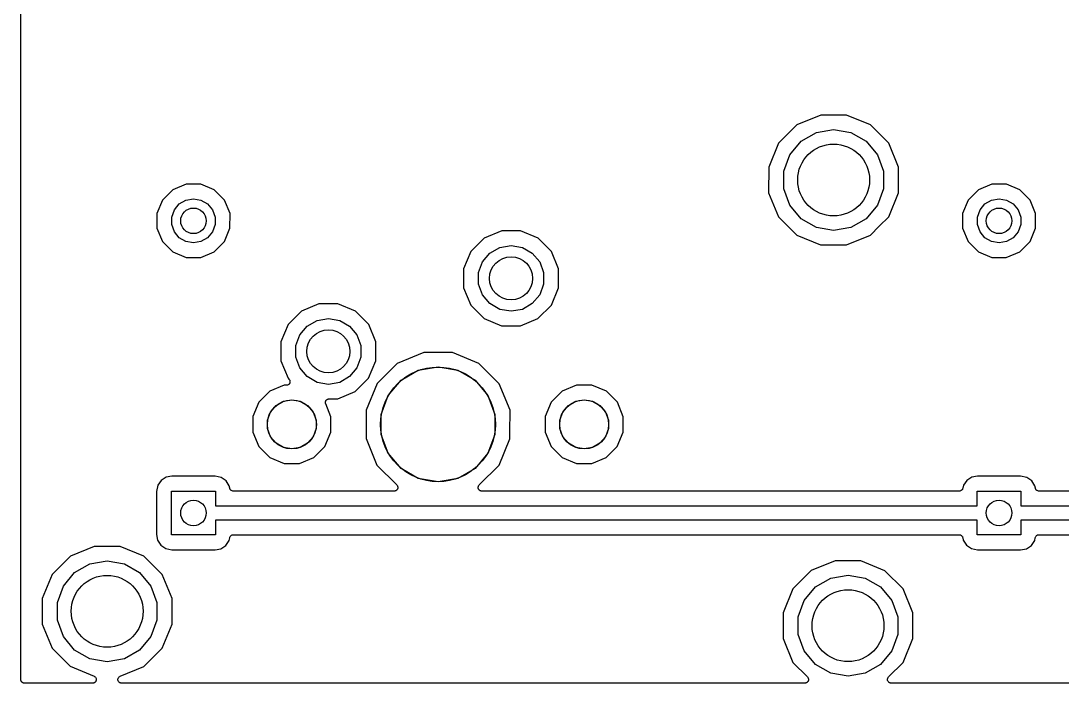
# Model space of a CAD drawing. Extents: x 36 to 201, y -145 to -29.
# Drawn here: x 36 to 72.19, y -145 to -121.96 of the extents above; entities that cross this region are included whole.
import ezdxf

# ---------------------------------------------------------------- set-up
doc = ezdxf.new("R2010")
doc.units = 0
doc.header["$MEASUREMENT"] = 0
doc.layers.add('BLACK', color=7, linetype='CONTINUOUS')

msp = doc.modelspace()

# ---------------------------------------------------------------- linework, layer by layer
at = {"layer": 'Black'}
for p, q in [((36, -129.197), (36, -93.2721)), ((62.9726, -125.585), (62.3369, -126.219)), ((63.8028, -125.242), (62.9726, -125.585)), ((64.7011, -125.242), (63.8028, -125.242)), ((65.5307, -125.587), (64.7011, -125.242)), ((66.1654, -126.223), (65.5307, -125.587)), ((63.1208, -126.154), (63.6492, -125.849)), ((63.6492, -125.849), (64.25, -125.743)), ((64.25, -125.743), (64.8508, -125.849)), ((64.8508, -125.849), (65.3792, -126.154)), ((62.3369, -126.219), (61.9924, -127.049)), ((62.7287, -126.622), (63.1208, -126.154)), ((65.3792, -126.154), (65.7713, -126.622)), ((66.5084, -127.053), (66.1654, -126.223)), ((62.52, -127.195), (62.7287, -126.622)), ((65.7713, -126.622), (65.98, -127.195)), ((61.9924, -127.049), (61.9916, -127.947)), ((62.52, -127.805), (62.52, -127.195)), ((65.98, -127.195), (65.98, -127.805)), ((66.5076, -127.951), (66.5082, -127.222)), ((66.5082, -127.222), (66.5084, -127.053)), ((41.7485, -127.65), (41.2815, -127.843)), ((42.2537, -127.65), (41.7485, -127.65)), ((42.7203, -127.844), (42.2537, -127.65)), ((69.7485, -127.65), (69.2815, -127.843)), ((70.2537, -127.65), (69.7485, -127.65)), ((70.7203, -127.844), (70.2537, -127.65)), ((41.2815, -127.843), (40.924, -128.2)), ((42.938, -128.062), (42.7203, -127.844)), ((43.0773, -128.202), (42.938, -128.062)), ((61.9916, -127.947), (62.3346, -128.777)), ((62.7287, -128.378), (62.52, -127.805)), ((65.98, -127.805), (65.7713, -128.378)), ((66.1631, -128.781), (66.5076, -127.951)), ((69.2815, -127.843), (68.924, -128.2)), ((71.0773, -128.202), (70.7203, -127.844)), ((40.924, -128.2), (40.7302, -128.666)), ((41.3376, -128.538), (41.5083, -128.334)), ((41.5083, -128.334), (41.7384, -128.201)), ((41.7384, -128.201), (42, -128.155)), ((42, -128.155), (42.2616, -128.201)), ((42.2616, -128.201), (42.4917, -128.334)), ((42.4917, -128.334), (42.6624, -128.538)), ((43.2702, -128.668), (43.0773, -128.202)), ((63.1208, -128.846), (62.7287, -128.378)), ((65.7713, -128.378), (65.3792, -128.846)), ((68.924, -128.2), (68.7302, -128.666)), ((69.3376, -128.538), (69.5083, -128.334)), ((69.5083, -128.334), (69.7384, -128.201)), ((69.7384, -128.201), (70, -128.155)), ((70, -128.155), (70.2616, -128.201)), ((70.2616, -128.201), (70.4917, -128.334)), ((70.4917, -128.334), (70.6624, -128.538)), ((71.2702, -128.668), (71.0773, -128.202)), ((40.7302, -128.666), (40.7298, -129.172)), ((41.2467, -128.787), (41.3376, -128.538)), ((41.2467, -129.053), (41.2467, -128.787)), ((42.6624, -128.538), (42.7533, -128.787)), ((42.7533, -128.787), (42.7533, -129.053)), ((43.2698, -129.174), (43.2702, -128.668)), ((62.3346, -128.777), (62.9693, -129.413)), ((63.6492, -129.151), (63.1208, -128.846)), ((65.3792, -128.846), (64.8508, -129.151)), ((65.8365, -129.107), (66.1631, -128.781)), ((68.7302, -128.666), (68.7298, -129.172)), ((69.2467, -128.787), (69.3376, -128.538)), ((69.2467, -129.053), (69.2467, -128.787)), ((70.6624, -128.538), (70.7533, -128.787)), ((70.7533, -128.787), (70.7533, -129.053)), ((71.2698, -129.174), (71.2702, -128.668)), ((36, -131.272), (36, -129.197)), ((40.7298, -129.172), (40.9227, -129.638)), ((41.3376, -129.302), (41.2467, -129.053)), ((42.7533, -129.053), (42.6624, -129.302)), ((43.076, -129.64), (43.2698, -129.174)), ((64.25, -129.257), (63.6492, -129.151)), ((64.8508, -129.151), (64.25, -129.257)), ((65.5274, -129.415), (65.8365, -129.107)), ((68.7298, -129.172), (68.9227, -129.638)), ((69.3376, -129.302), (69.2467, -129.053)), ((70.7533, -129.053), (70.6624, -129.302)), ((71.076, -129.64), (71.2698, -129.174)), ((41.5083, -129.506), (41.3376, -129.302)), ((41.7384, -129.639), (41.5083, -129.506)), ((42.4917, -129.506), (42.2616, -129.639)), ((42.6624, -129.302), (42.4917, -129.506)), ((52.106, -129.52), (51.6412, -129.984)), ((52.713, -129.269), (52.106, -129.52)), ((53.3698, -129.269), (52.713, -129.269)), ((53.9764, -129.521), (53.3698, -129.269)), ((54.4405, -129.986), (53.9764, -129.521)), ((62.9693, -129.413), (63.7989, -129.758)), ((64.6972, -129.758), (65.5274, -129.415)), ((69.5083, -129.506), (69.3376, -129.302)), ((69.7384, -129.639), (69.5083, -129.506)), ((70.4917, -129.506), (70.2616, -129.639)), ((70.6624, -129.302), (70.4917, -129.506)), ((40.9227, -129.638), (41.2797, -129.996)), ((42, -129.685), (41.7384, -129.639)), ((42.2616, -129.639), (42, -129.685)), ((42.7185, -129.997), (43.076, -129.64)), ((52.3025, -130.041), (52.6476, -129.842)), ((52.6476, -129.842), (53.04, -129.773)), ((53.04, -129.773), (53.4324, -129.842)), ((53.4324, -129.842), (53.7775, -130.041)), ((63.7989, -129.758), (64.6972, -129.758)), ((68.9227, -129.638), (69.2797, -129.996)), ((70, -129.685), (69.7384, -129.639)), ((70.2616, -129.639), (70, -129.685)), ((70.7185, -129.997), (71.076, -129.64)), ((41.2797, -129.996), (41.7463, -130.19)), ((41.7463, -130.19), (42.2515, -130.19)), ((42.2515, -130.19), (42.7185, -129.997)), ((51.6412, -129.984), (51.3893, -130.59)), ((52.0464, -130.346), (52.3025, -130.041)), ((53.7775, -130.041), (54.0336, -130.346)), ((54.6913, -130.593), (54.4405, -129.986)), ((69.2797, -129.996), (69.7463, -130.19)), ((69.7463, -130.19), (70.2515, -130.19)), ((70.2515, -130.19), (70.7185, -129.997)), ((51.3893, -130.59), (51.3887, -131.247)), ((51.9101, -130.721), (52.0464, -130.346)), ((54.0336, -130.346), (54.1699, -130.721)), ((54.6907, -131.25), (54.6913, -130.593)), ((51.9101, -131.119), (51.9101, -130.721)), ((54.1699, -130.721), (54.1699, -131.119)), ((36, -136.294), (36, -131.272)), ((51.3887, -131.247), (51.6395, -131.854)), ((52.0464, -131.494), (51.9101, -131.119)), ((54.1699, -131.119), (54.0336, -131.494)), ((54.4388, -131.856), (54.6907, -131.25)), ((52.3025, -131.799), (52.0464, -131.494)), ((54.0336, -131.494), (53.7775, -131.799)), ((45.756, -132.06), (45.2912, -132.524)), ((46.363, -131.809), (45.756, -132.06)), ((47.0198, -131.809), (46.363, -131.809)), ((47.6264, -132.061), (47.0198, -131.809)), ((48.0905, -132.526), (47.6264, -132.061)), ((51.6395, -131.854), (52.1036, -132.319)), ((52.6476, -131.998), (52.3025, -131.799)), ((53.04, -132.067), (52.6476, -131.998)), ((53.4324, -131.998), (53.04, -132.067)), ((53.7775, -131.799), (53.4324, -131.998)), ((53.974, -132.32), (54.4388, -131.856)), ((45.9525, -132.581), (46.2976, -132.382)), ((46.2976, -132.382), (46.69, -132.313)), ((46.69, -132.313), (47.0824, -132.382)), ((47.0824, -132.382), (47.4275, -132.581)), ((52.1036, -132.319), (52.7102, -132.571)), ((53.367, -132.571), (53.974, -132.32)), ((45.2912, -132.524), (45.0393, -133.13)), ((45.6964, -132.886), (45.9525, -132.581)), ((47.4275, -132.581), (47.6836, -132.886)), ((48.3413, -133.133), (48.0905, -132.526)), ((52.7102, -132.571), (53.367, -132.571)), ((45.0393, -133.13), (45.0387, -133.787)), ((45.5601, -133.261), (45.6964, -132.886)), ((47.6836, -132.886), (47.8199, -133.261)), ((48.3407, -133.79), (48.3413, -133.133)), ((45.5601, -133.659), (45.5601, -133.261)), ((47.8199, -133.261), (47.8199, -133.659)), ((50.0045, -133.498), (49.0846, -133.878)), ((50.9998, -133.499), (50.0045, -133.498)), ((51.9191, -133.88), (50.9998, -133.499)), ((45.0387, -133.787), (45.2895, -134.394)), ((45.6964, -134.034), (45.5601, -133.659)), ((47.8199, -133.659), (47.6836, -134.034)), ((48.0888, -134.396), (48.3407, -133.79)), ((49.0846, -133.878), (48.3802, -134.581)), ((52.6222, -134.585), (51.9191, -133.88)), ((45.9525, -134.339), (45.6964, -134.034)), ((47.6836, -134.034), (47.4275, -134.339)), ((49.2134, -134.467), (49.8154, -134.119)), ((49.8154, -134.119), (50.5, -133.998)), ((50.5, -133.998), (51.1846, -134.119)), ((51.1846, -134.119), (51.7865, -134.467)), ((45.2461, -134.638), (45.2297, -134.641)), ((45.2626, -134.637), (45.2461, -134.638)), ((45.2676, -134.634), (45.2626, -134.637)), ((45.2731, -134.633), (45.2676, -134.634)), ((45.2875, -134.625), (45.2731, -134.633)), ((45.3026, -134.618), (45.2875, -134.625)), ((45.2895, -134.394), (45.3197, -134.424)), ((45.3065, -134.614), (45.3026, -134.618)), ((45.3114, -134.611), (45.3065, -134.614)), ((45.322, -134.599), (45.3114, -134.611)), ((45.3197, -134.424), (45.3292, -134.438)), ((45.3338, -134.587), (45.322, -134.599)), ((45.3292, -134.438), (45.3399, -134.451)), ((45.3361, -134.582), (45.3338, -134.587)), ((45.3397, -134.578), (45.3361, -134.582)), ((45.3454, -134.562), (45.3397, -134.578)), ((45.3399, -134.451), (45.3418, -134.456)), ((45.3418, -134.456), (45.345, -134.46)), ((45.345, -134.46), (45.3492, -134.476)), ((45.3525, -134.547), (45.3454, -134.562)), ((45.3492, -134.476), (45.3549, -134.492)), ((45.3529, -134.541), (45.3525, -134.547)), ((45.3549, -134.536), (45.3529, -134.541)), ((45.3549, -134.492), (45.3549, -134.498)), ((45.3549, -134.498), (45.3563, -134.503)), ((45.3563, -134.503), (45.3549, -134.519)), ((45.3549, -134.519), (45.3549, -134.536)), ((46.2976, -134.538), (45.9525, -134.339)), ((46.69, -134.607), (46.2976, -134.538)), ((47.0824, -134.538), (46.69, -134.607)), ((47.4275, -134.339), (47.0824, -134.538)), ((47.624, -134.86), (48.0888, -134.396)), ((48.3802, -134.581), (47.9985, -135.5)), ((48.7666, -134.999), (49.2134, -134.467)), ((51.7865, -134.467), (52.2334, -134.999)), ((53.0023, -135.505), (52.6222, -134.585)), ((44.6513, -134.847), (44.2687, -135.229)), ((45.1509, -134.641), (44.6513, -134.847)), ((45.2297, -134.641), (45.1509, -134.641)), ((47.017, -135.111), (47.624, -134.86)), ((48.5289, -135.652), (48.7666, -134.999)), ((52.2334, -134.999), (52.4711, -135.652)), ((54.8113, -134.847), (54.4287, -135.229)), ((55.3109, -134.641), (54.8113, -134.847)), ((55.8515, -134.641), (55.3109, -134.641)), ((56.3508, -134.849), (55.8515, -134.641)), ((56.7327, -135.231), (56.3508, -134.849)), ((44.2687, -135.229), (44.0613, -135.729)), ((44.6803, -135.573), (44.871, -135.346)), ((44.871, -135.346), (45.1279, -135.197)), ((45.1279, -135.197), (45.42, -135.146)), ((45.42, -135.146), (45.7121, -135.197)), ((45.7121, -135.197), (45.969, -135.346)), ((45.969, -135.346), (46.1597, -135.573)), ((46.586, -135.243), (46.5878, -135.23)), ((46.5878, -135.252), (46.586, -135.243)), ((46.5878, -135.23), (46.5879, -135.216)), ((46.5878, -135.26), (46.5878, -135.252)), ((46.5925, -135.273), (46.5878, -135.26)), ((46.5879, -135.216), (46.5907, -135.208)), ((46.5907, -135.208), (46.5918, -135.2)), ((46.5918, -135.2), (46.5982, -135.187)), ((46.5955, -135.287), (46.5925, -135.273)), ((46.7791, -135.731), (46.5955, -135.287)), ((46.5982, -135.187), (46.603, -135.174)), ((46.603, -135.174), (46.6084, -135.168)), ((46.6084, -135.168), (46.6122, -135.161)), ((46.6122, -135.161), (46.6224, -135.151)), ((46.6224, -135.151), (46.6314, -135.141)), ((46.6314, -135.141), (46.6386, -135.136)), ((46.6386, -135.136), (46.6448, -135.131)), ((46.6448, -135.131), (46.6576, -135.126)), ((46.6576, -135.126), (46.6696, -135.119)), ((46.6696, -135.119), (46.6778, -135.117)), ((46.6778, -135.117), (46.6855, -135.114)), ((46.6855, -135.114), (46.6994, -135.113)), ((46.6994, -135.113), (46.713, -135.111)), ((46.713, -135.111), (47.017, -135.111)), ((54.4287, -135.229), (54.2213, -135.729)), ((54.8403, -135.573), (55.031, -135.346)), ((55.031, -135.346), (55.2879, -135.197)), ((55.2879, -135.197), (55.58, -135.146)), ((55.58, -135.146), (55.8721, -135.197)), ((55.8721, -135.197), (56.129, -135.346)), ((56.129, -135.346), (56.3197, -135.573)), ((56.9391, -135.731), (56.7327, -135.231)), ((44.5788, -135.852), (44.6803, -135.573)), ((46.1597, -135.573), (46.2612, -135.852)), ((47.9985, -135.5), (47.9977, -136.495)), ((48.5289, -136.348), (48.5289, -135.652)), ((52.4711, -135.652), (52.4711, -136.348)), ((53.0016, -136.294), (53.0023, -135.505)), ((54.7388, -135.852), (54.8403, -135.573)), ((56.3197, -135.573), (56.4212, -135.852)), ((44.0613, -135.729), (44.0609, -136.269)), ((44.5788, -136.148), (44.5788, -135.852)), ((46.2612, -135.852), (46.2612, -136.148)), ((46.7787, -136.271), (46.7791, -135.731)), ((54.2213, -135.729), (54.2209, -136.269)), ((54.7388, -136.148), (54.7388, -135.852)), ((56.4212, -135.852), (56.4212, -136.148)), ((56.9387, -136.271), (56.9391, -135.731)), ((36, -144.873), (36, -136.294)), ((44.0609, -136.269), (44.2673, -136.769)), ((44.6803, -136.427), (44.5788, -136.148)), ((44.871, -136.654), (44.6803, -136.427)), ((46.1597, -136.427), (45.969, -136.654)), ((46.2612, -136.148), (46.1597, -136.427)), ((46.5713, -136.771), (46.7787, -136.271)), ((48.7666, -137.001), (48.5289, -136.348)), ((52.4711, -136.348), (52.2334, -137.001)), ((53.0015, -136.5), (53.0016, -136.294)), ((53.0016, -136.294), (53.0016, -136.294)), ((54.2209, -136.269), (54.4273, -136.769)), ((54.8403, -136.427), (54.7388, -136.148)), ((55.031, -136.654), (54.8403, -136.427)), ((56.3197, -136.427), (56.129, -136.654)), ((56.4212, -136.148), (56.3197, -136.427)), ((56.7313, -136.771), (56.9387, -136.271)), ((44.2673, -136.769), (44.6492, -137.151)), ((45.1279, -136.803), (44.871, -136.654)), ((45.42, -136.854), (45.1279, -136.803)), ((45.7121, -136.803), (45.42, -136.854)), ((45.969, -136.654), (45.7121, -136.803)), ((46.1887, -137.153), (46.5713, -136.771)), ((47.9977, -136.495), (48.3778, -137.415)), ((52.6198, -137.419), (53.0015, -136.5)), ((54.4273, -136.769), (54.8092, -137.151)), ((55.2879, -136.803), (55.031, -136.654)), ((55.58, -136.854), (55.2879, -136.803)), ((55.8721, -136.803), (55.58, -136.854)), ((56.129, -136.654), (55.8721, -136.803)), ((56.3487, -137.153), (56.7313, -136.771)), ((44.6492, -137.151), (45.1485, -137.359)), ((45.6891, -137.359), (46.1887, -137.153)), ((49.2134, -137.533), (48.7666, -137.001)), ((52.2334, -137.001), (51.7865, -137.533)), ((54.8092, -137.151), (55.3085, -137.359)), ((55.8491, -137.359), (56.3487, -137.153)), ((45.1485, -137.359), (45.6891, -137.359)), ((48.3778, -137.415), (49.0665, -138.105)), ((49.8154, -137.881), (49.2134, -137.533)), ((51.7865, -137.533), (51.1846, -137.881)), ((51.9325, -138.105), (52.6198, -137.419)), ((55.3085, -137.359), (55.8491, -137.359)), ((41.0505, -137.835), (40.8769, -137.947)), ((41.2498, -137.798), (41.0505, -137.835)), ((42.7493, -137.798), (41.2498, -137.798)), ((42.9635, -137.841), (42.7493, -137.798)), ((43.1332, -137.957), (42.9635, -137.841)), ((50.5, -138.002), (49.8154, -137.881)), ((51.1846, -137.881), (50.5, -138.002)), ((69.0505, -137.835), (68.8769, -137.947)), ((69.2498, -137.798), (69.0505, -137.835)), ((70.7493, -137.798), (69.2498, -137.798)), ((70.9635, -137.841), (70.7493, -137.798)), ((71.1332, -137.957), (70.9635, -137.841)), ((40.7609, -138.117), (40.7176, -138.331)), ((40.8769, -137.947), (40.7609, -138.117)), ((43.2449, -138.131), (43.1332, -137.957)), ((43.2615, -138.218), (43.2449, -138.131)), ((43.269, -138.238), (43.2615, -138.218)), ((43.2763, -138.258), (43.269, -138.238)), ((49.0665, -138.105), (49.0759, -138.119)), ((49.0759, -138.119), (49.0866, -138.131)), ((49.0866, -138.131), (49.0885, -138.137)), ((49.0922, -138.243), (49.0866, -138.258)), ((49.0885, -138.137), (49.0917, -138.141)), ((49.0917, -138.141), (49.096, -138.157)), ((49.0992, -138.228), (49.0922, -138.243)), ((49.096, -138.157), (49.1017, -138.173)), ((49.0997, -138.222), (49.0992, -138.228)), ((49.1017, -138.217), (49.0997, -138.222)), ((49.1017, -138.173), (49.1017, -138.179)), ((49.1017, -138.179), (49.1031, -138.184)), ((49.1031, -138.184), (49.1017, -138.201)), ((49.1017, -138.201), (49.1017, -138.217)), ((51.8957, -138.184), (51.8972, -138.178)), ((51.8972, -138.2), (51.8957, -138.184)), ((51.8972, -138.173), (51.9029, -138.157)), ((51.8972, -138.178), (51.8972, -138.173)), ((51.8972, -138.217), (51.8972, -138.2)), ((51.8991, -138.222), (51.8972, -138.217)), ((51.8995, -138.228), (51.8991, -138.222)), ((51.9066, -138.243), (51.8995, -138.228)), ((51.9029, -138.157), (51.9072, -138.141)), ((51.9123, -138.258), (51.9066, -138.243)), ((51.9072, -138.141), (51.9104, -138.137)), ((51.9104, -138.137), (51.9123, -138.131)), ((51.9123, -138.131), (51.923, -138.119)), ((51.923, -138.119), (51.9325, -138.105)), ((68.7325, -138.239), (68.7255, -138.258)), ((68.7399, -138.22), (68.7325, -138.239)), ((68.7609, -138.117), (68.7399, -138.22)), ((68.8769, -137.947), (68.7609, -138.117)), ((71.2449, -138.131), (71.1332, -137.957)), ((71.2615, -138.218), (71.2449, -138.131)), ((71.269, -138.238), (71.2615, -138.218)), ((71.2763, -138.258), (71.269, -138.238)), ((40.7176, -138.331), (40.7176, -139.83)), ((41.238, -139.842), (41.238, -138.318)), ((41.238, -138.318), (42.762, -138.318)), ((42.762, -138.318), (42.762, -138.83)), ((43.2768, -138.259), (43.2763, -138.258)), ((43.277, -138.26), (43.2768, -138.259)), ((43.291, -138.276), (43.277, -138.26)), ((43.3047, -138.292), (43.291, -138.276)), ((43.3053, -138.293), (43.3047, -138.292)), ((43.3058, -138.293), (43.3053, -138.293)), ((43.3243, -138.304), (43.3058, -138.293)), ((43.3429, -138.314), (43.3243, -138.304)), ((43.3436, -138.314), (43.3429, -138.314)), ((43.3442, -138.315), (43.3436, -138.314)), ((43.3653, -138.318), (43.3442, -138.315)), ((43.3863, -138.322), (43.3653, -138.318)), ((48.9766, -138.322), (43.3863, -138.322)), ((48.9929, -138.319), (48.9766, -138.322)), ((49.0093, -138.318), (48.9929, -138.319)), ((49.0145, -138.315), (49.0093, -138.318)), ((49.02, -138.314), (49.0145, -138.315)), ((49.0343, -138.306), (49.02, -138.314)), ((49.0493, -138.299), (49.0343, -138.306)), ((49.0533, -138.295), (49.0493, -138.299)), ((49.0582, -138.292), (49.0533, -138.295)), ((49.0688, -138.28), (49.0582, -138.292)), ((49.0806, -138.268), (49.0688, -138.28)), ((49.0829, -138.263), (49.0806, -138.268)), ((49.0866, -138.258), (49.0829, -138.263)), ((51.9158, -138.263), (51.9123, -138.258)), ((51.9181, -138.268), (51.9158, -138.263)), ((51.9299, -138.28), (51.9181, -138.268)), ((51.9406, -138.292), (51.9299, -138.28)), ((51.9454, -138.295), (51.9406, -138.292)), ((51.9493, -138.299), (51.9454, -138.295)), ((51.9644, -138.306), (51.9493, -138.299)), ((51.9788, -138.314), (51.9644, -138.306)), ((51.9843, -138.315), (51.9788, -138.314)), ((51.9893, -138.318), (51.9843, -138.315)), ((52.0058, -138.319), (51.9893, -138.318)), ((52.0222, -138.322), (52.0058, -138.319)), ((68.6155, -138.322), (52.0222, -138.322)), ((68.6356, -138.318), (68.6155, -138.322)), ((68.6559, -138.315), (68.6356, -138.318)), ((68.6573, -138.315), (68.6559, -138.315)), ((68.6589, -138.314), (68.6573, -138.315)), ((68.6767, -138.304), (68.6589, -138.314)), ((68.6946, -138.294), (68.6767, -138.304)), ((68.6957, -138.293), (68.6946, -138.294)), ((68.6971, -138.292), (68.6957, -138.293)), ((68.7103, -138.277), (68.6971, -138.292)), ((68.7238, -138.261), (68.7103, -138.277)), ((68.7244, -138.26), (68.7238, -138.261)), ((68.7255, -138.258), (68.7244, -138.26)), ((69.238, -138.83), (69.238, -138.318)), ((69.238, -138.318), (70.762, -138.318)), ((70.762, -138.318), (70.762, -138.83)), ((71.2768, -138.259), (71.2763, -138.258)), ((71.277, -138.26), (71.2768, -138.259)), ((71.291, -138.276), (71.277, -138.26)), ((71.3047, -138.292), (71.291, -138.276)), ((71.3053, -138.293), (71.3047, -138.292)), ((71.3058, -138.293), (71.3053, -138.293)), ((71.3243, -138.304), (71.3058, -138.293)), ((71.3429, -138.314), (71.3243, -138.304)), ((71.3436, -138.314), (71.3429, -138.314)), ((71.3442, -138.315), (71.3436, -138.314)), ((71.3653, -138.318), (71.3442, -138.315)), ((71.3863, -138.322), (71.3653, -138.318)), ((77.4766, -138.322), (71.3863, -138.322)), ((42.762, -138.83), (69.238, -138.83)), ((70.762, -138.83), (92.238, -138.83)), ((69.238, -139.33), (42.762, -139.33)), ((42.762, -139.33), (42.762, -139.842)), ((69.238, -139.842), (69.238, -139.33)), ((92.238, -139.33), (70.762, -139.33)), ((70.762, -139.33), (70.762, -139.842)), ((40.7176, -139.83), (40.7551, -140.029)), ((40.7551, -140.029), (40.8668, -140.203)), ((42.762, -139.842), (41.238, -139.842)), ((43.1231, -140.213), (43.2391, -140.043)), ((43.2391, -140.043), (43.2601, -139.94)), ((43.2601, -139.94), (43.2675, -139.921)), ((43.2675, -139.921), (43.2745, -139.901)), ((43.2745, -139.901), (43.2756, -139.9)), ((43.2756, -139.9), (43.2762, -139.899)), ((43.2762, -139.899), (43.2897, -139.883)), ((43.2897, -139.883), (43.3029, -139.868)), ((43.3029, -139.868), (43.3043, -139.867)), ((43.3043, -139.867), (43.3054, -139.866)), ((43.3054, -139.866), (43.3233, -139.856)), ((43.3233, -139.856), (43.3411, -139.846)), ((43.3411, -139.846), (43.3427, -139.845)), ((43.3427, -139.845), (43.3441, -139.845)), ((43.3441, -139.845), (43.3644, -139.842)), ((43.3644, -139.842), (43.3845, -139.838)), ((43.3845, -139.838), (68.6137, -139.838)), ((68.6137, -139.838), (68.6347, -139.842)), ((68.6347, -139.842), (68.6558, -139.845)), ((68.6558, -139.845), (68.6564, -139.846)), ((68.6564, -139.846), (68.6571, -139.846)), ((68.6571, -139.846), (68.6756, -139.856)), ((68.6756, -139.856), (68.6942, -139.867)), ((68.6942, -139.867), (68.6947, -139.867)), ((68.6947, -139.867), (68.6953, -139.868)), ((68.6953, -139.868), (68.7091, -139.884)), ((68.7091, -139.884), (68.723, -139.9)), ((68.723, -139.9), (68.7232, -139.901)), ((68.7232, -139.901), (68.7237, -139.901)), ((68.7237, -139.901), (68.731, -139.922)), ((68.731, -139.922), (68.7385, -139.942)), ((68.7385, -139.942), (68.7551, -140.029)), ((68.7551, -140.029), (68.8668, -140.203)), ((70.762, -139.842), (69.238, -139.842)), ((71.1231, -140.213), (71.2391, -140.043)), ((71.2391, -140.043), (71.2601, -139.94)), ((71.2601, -139.94), (71.2675, -139.921)), ((71.2675, -139.921), (71.2745, -139.901)), ((71.2745, -139.901), (71.2756, -139.9)), ((71.2756, -139.9), (71.2762, -139.899)), ((71.2762, -139.899), (71.2897, -139.883)), ((71.2897, -139.883), (71.3029, -139.868)), ((71.3029, -139.868), (71.3043, -139.867)), ((71.3043, -139.867), (71.3054, -139.866)), ((71.3054, -139.866), (71.3233, -139.856)), ((71.3233, -139.856), (71.3411, -139.846)), ((71.3411, -139.846), (71.3427, -139.845)), ((71.3427, -139.845), (71.3441, -139.845)), ((71.3441, -139.845), (71.3644, -139.842)), ((71.3644, -139.842), (71.3845, -139.838)), ((71.3845, -139.838), (91.6137, -139.838)), ((38.5528, -140.242), (37.7226, -140.585)), ((39.4511, -140.242), (38.5528, -140.242)), ((40.2807, -140.587), (39.4511, -140.242)), ((40.8668, -140.203), (41.0365, -140.319)), ((41.0365, -140.319), (41.2507, -140.362)), ((41.2507, -140.362), (42.7502, -140.362)), ((42.7502, -140.362), (42.9495, -140.325)), ((42.9495, -140.325), (43.1231, -140.213)), ((68.8668, -140.203), (69.0365, -140.319)), ((69.0365, -140.319), (69.2507, -140.362)), ((69.2507, -140.362), (70.7502, -140.362)), ((70.7502, -140.362), (70.9495, -140.325)), ((70.9495, -140.325), (71.1231, -140.213)), ((37.7226, -140.585), (37.0869, -141.219)), ((38.3992, -140.849), (39, -140.743)), ((39, -140.743), (39.6008, -140.849)), ((40.9154, -141.223), (40.2807, -140.587)), ((64.3028, -140.742), (63.4726, -141.085)), ((65.2011, -140.742), (64.3028, -140.742)), ((66.0307, -141.087), (65.2011, -140.742)), ((37.8708, -141.154), (38.3992, -140.849)), ((39.6008, -140.849), (40.1292, -141.154)), ((63.4726, -141.085), (62.8369, -141.719)), ((66.6654, -141.723), (66.0307, -141.087)), ((37.0869, -141.219), (36.7424, -142.049)), ((37.4787, -141.622), (37.8708, -141.154)), ((40.1292, -141.154), (40.5213, -141.622)), ((41.2584, -142.053), (40.9154, -141.223)), ((63.6208, -141.654), (64.1492, -141.349)), ((64.1492, -141.349), (64.75, -141.243)), ((64.75, -141.243), (65.3508, -141.349)), ((65.3508, -141.349), (65.8792, -141.654)), ((37.27, -142.195), (37.4787, -141.622)), ((40.5213, -141.622), (40.73, -142.195)), ((62.8369, -141.719), (62.4924, -142.549)), ((63.2287, -142.122), (63.6208, -141.654)), ((65.8792, -141.654), (66.2713, -142.122)), ((67.0084, -142.553), (66.6654, -141.723)), ((36.7424, -142.049), (36.7416, -142.947)), ((37.27, -142.805), (37.27, -142.195)), ((40.73, -142.195), (40.73, -142.805)), ((41.2576, -142.951), (41.2584, -142.053)), ((63.02, -142.695), (63.2287, -142.122)), ((66.2713, -142.122), (66.48, -142.695)), ((62.4924, -142.549), (62.4916, -143.447)), ((67.0076, -143.451), (67.0084, -142.553)), ((36.7416, -142.947), (37.0846, -143.777)), ((37.4787, -143.378), (37.27, -142.805)), ((40.73, -142.805), (40.5213, -143.378)), ((40.9131, -143.781), (41.2576, -142.951)), ((63.02, -143.305), (63.02, -142.695)), ((66.48, -142.695), (66.48, -143.305)), ((63.2287, -143.878), (63.02, -143.305)), ((66.48, -143.305), (66.2713, -143.878)), ((37.8708, -143.846), (37.4787, -143.378)), ((40.5213, -143.378), (40.1292, -143.846)), ((62.4916, -143.447), (62.8346, -144.277)), ((66.6631, -144.281), (67.0076, -143.451)), ((37.0846, -143.777), (37.7193, -144.413)), ((38.3992, -144.151), (37.8708, -143.846)), ((40.1292, -143.846), (39.6008, -144.151)), ((40.2774, -144.415), (40.9131, -143.781)), ((63.6208, -144.346), (63.2287, -143.878)), ((66.2713, -143.878), (65.8792, -144.346)), ((39, -144.257), (38.3992, -144.151)), ((39.6008, -144.151), (39, -144.257)), ((62.8346, -144.277), (63.3397, -144.783)), ((64.1492, -144.651), (63.6208, -144.346)), ((65.8792, -144.346), (65.3508, -144.651)), ((66.1599, -144.783), (66.6631, -144.281)), ((37.7193, -144.413), (38.5443, -144.756)), ((38.5443, -144.756), (38.5605, -144.766)), ((38.5605, -144.766), (38.5772, -144.776)), ((39.4207, -144.776), (39.4375, -144.766)), ((39.4375, -144.766), (39.4539, -144.756)), ((39.4539, -144.756), (40.2774, -144.415)), ((64.75, -144.757), (64.1492, -144.651)), ((65.3508, -144.651), (64.75, -144.757)), ((36.0019, -144.884), (36, -144.873)), ((36.0019, -144.895), (36.0019, -144.884)), ((36.0057, -144.905), (36.0019, -144.895)), ((36.0077, -144.916), (36.0057, -144.905)), ((36.0132, -144.926), (36.0077, -144.916)), ((36.017, -144.936), (36.0132, -144.926)), ((36.0242, -144.945), (36.017, -144.936)), ((36.0297, -144.955), (36.0242, -144.945)), ((36.0382, -144.962), (36.0297, -144.955)), ((36.0454, -144.97), (36.0382, -144.962)), ((36.055, -144.976), (36.0454, -144.97)), ((36.0635, -144.983), (36.055, -144.976)), ((36.0739, -144.987), (36.0635, -144.983)), ((36.0836, -144.992), (36.0739, -144.987)), ((36.0945, -144.994), (36.0836, -144.992)), ((36.1049, -144.998), (36.0945, -144.994)), ((36.1161, -144.998), (36.1049, -144.998)), ((36.127, -145), (36.1161, -144.998)), ((38.4956, -145), (36.127, -145)), ((38.5146, -144.997), (38.4956, -145)), ((38.5337, -144.994), (38.5146, -144.997)), ((38.5362, -144.993), (38.5337, -144.994)), ((38.539, -144.992), (38.5362, -144.993)), ((38.5558, -144.983), (38.539, -144.992)), ((38.5728, -144.974), (38.5558, -144.983)), ((38.5748, -144.972), (38.5728, -144.974)), ((38.5772, -144.97), (38.5748, -144.972)), ((38.5772, -144.776), (38.5791, -144.778)), ((38.5896, -144.956), (38.5772, -144.97)), ((38.5791, -144.778), (38.5815, -144.779)), ((38.5815, -144.779), (38.5932, -144.795)), ((38.6027, -144.941), (38.5896, -144.956)), ((38.5932, -144.795), (38.6056, -144.809)), ((38.6038, -144.939), (38.6027, -144.941)), ((38.6056, -144.936), (38.6038, -144.939)), ((38.6056, -144.809), (38.6066, -144.812)), ((38.6122, -144.918), (38.6056, -144.936)), ((38.6066, -144.812), (38.6083, -144.814)), ((38.6083, -144.814), (38.6141, -144.833)), ((38.6196, -144.901), (38.6122, -144.918)), ((38.6141, -144.833), (38.6207, -144.851)), ((38.6197, -144.898), (38.6196, -144.901)), ((38.6207, -144.895), (38.6197, -144.898)), ((38.6207, -144.851), (38.6207, -144.854)), ((38.6207, -144.854), (38.6215, -144.857)), ((38.6215, -144.857), (38.6207, -144.876)), ((38.6207, -144.876), (38.6207, -144.895)), ((39.3765, -144.856), (39.3773, -144.854)), ((39.3773, -144.876), (39.3765, -144.856)), ((39.3773, -144.851), (39.3839, -144.833)), ((39.3773, -144.854), (39.3773, -144.851)), ((39.3773, -144.895), (39.3773, -144.876)), ((39.3782, -144.898), (39.3773, -144.895)), ((39.3784, -144.9), (39.3782, -144.898)), ((39.3858, -144.918), (39.3784, -144.9)), ((39.3839, -144.833), (39.3898, -144.814)), ((39.3924, -144.936), (39.3858, -144.918)), ((39.3898, -144.814), (39.3914, -144.812)), ((39.3914, -144.812), (39.3924, -144.809)), ((39.3924, -144.809), (39.4048, -144.795)), ((39.3941, -144.939), (39.3924, -144.936)), ((39.3952, -144.941), (39.3941, -144.939)), ((39.4083, -144.955), (39.3952, -144.941)), ((39.4048, -144.795), (39.4166, -144.779)), ((39.4207, -144.97), (39.4083, -144.955)), ((39.4166, -144.779), (39.419, -144.778)), ((39.419, -144.778), (39.4207, -144.776)), ((39.4231, -144.972), (39.4207, -144.97)), ((39.425, -144.974), (39.4231, -144.972)), ((39.4421, -144.983), (39.425, -144.974)), ((39.4589, -144.992), (39.4421, -144.983)), ((39.4616, -144.993), (39.4589, -144.992)), ((39.4641, -144.994), (39.4616, -144.993)), ((39.4833, -144.997), (39.4641, -144.994)), ((39.5024, -145), (39.4833, -144.997)), ((63.2498, -145), (39.5024, -145)), ((63.2661, -144.997), (63.2498, -145)), ((63.2825, -144.996), (63.2661, -144.997)), ((63.2877, -144.993), (63.2825, -144.996)), ((63.2932, -144.992), (63.2877, -144.993)), ((63.3075, -144.984), (63.2932, -144.992)), ((63.3225, -144.977), (63.3075, -144.984)), ((63.3265, -144.973), (63.3225, -144.977)), ((63.3314, -144.97), (63.3265, -144.973)), ((63.342, -144.958), (63.3314, -144.97)), ((63.3397, -144.783), (63.3491, -144.797)), ((63.3537, -144.946), (63.342, -144.958)), ((63.3491, -144.797), (63.3598, -144.809)), ((63.3561, -144.941), (63.3537, -144.946)), ((63.3598, -144.936), (63.3561, -144.941)), ((63.3598, -144.809), (63.3617, -144.815)), ((63.3654, -144.921), (63.3598, -144.936)), ((63.3617, -144.815), (63.3649, -144.819)), ((63.3649, -144.819), (63.3692, -144.835)), ((63.3724, -144.906), (63.3654, -144.921)), ((63.3692, -144.835), (63.3748, -144.851)), ((63.3729, -144.9), (63.3724, -144.906)), ((63.3748, -144.895), (63.3729, -144.9)), ((63.3748, -144.851), (63.3748, -144.857)), ((63.3748, -144.857), (63.3763, -144.862)), ((63.3763, -144.862), (63.3748, -144.879)), ((63.3748, -144.879), (63.3748, -144.895)), ((66.1231, -144.862), (66.1245, -144.856)), ((66.1245, -144.878), (66.1231, -144.862)), ((66.1245, -144.851), (66.1302, -144.835)), ((66.1245, -144.856), (66.1245, -144.851)), ((66.1245, -144.895), (66.1245, -144.878)), ((66.1264, -144.9), (66.1245, -144.895)), ((66.1269, -144.906), (66.1264, -144.9)), ((66.1339, -144.921), (66.1269, -144.906)), ((66.1302, -144.835), (66.1345, -144.819)), ((66.1396, -144.936), (66.1339, -144.921)), ((66.1345, -144.819), (66.1377, -144.815)), ((66.1377, -144.815), (66.1396, -144.809)), ((66.1396, -144.809), (66.1503, -144.797)), ((66.1431, -144.941), (66.1396, -144.936)), ((66.1455, -144.946), (66.1431, -144.941)), ((66.1572, -144.958), (66.1455, -144.946)), ((66.1503, -144.797), (66.1599, -144.783)), ((66.1679, -144.97), (66.1572, -144.958)), ((66.1727, -144.973), (66.1679, -144.97)), ((66.1766, -144.977), (66.1727, -144.973)), ((66.1917, -144.984), (66.1766, -144.977)), ((66.2061, -144.992), (66.1917, -144.984)), ((66.2116, -144.993), (66.2061, -144.992)), ((66.2166, -144.996), (66.2116, -144.993)), ((66.2332, -144.997), (66.2166, -144.996)), ((66.2496, -145), (66.2332, -144.997)), ((91.4998, -145), (66.2496, -145))]:
    msp.add_line(p, q, dxfattribs=at)
for centre, radius in [((64.25, -127.5), 1.25), ((42, -128.92), 0.4445), ((70, -128.92), 0.4445), ((53.04, -130.92), 0.7493), ((46.69, -133.46), 0.7493), ((50.5, -136), 1.9939), ((45.42, -136), 0.8509), ((55.58, -136), 0.8509), ((42, -139.08), 0.4445), ((70, -139.08), 0.4445), ((39, -142.5), 1.25), ((64.75, -143), 1.25)]:
    msp.add_circle(centre, radius, dxfattribs=at)

doc.saveas('drawing.dxf')
